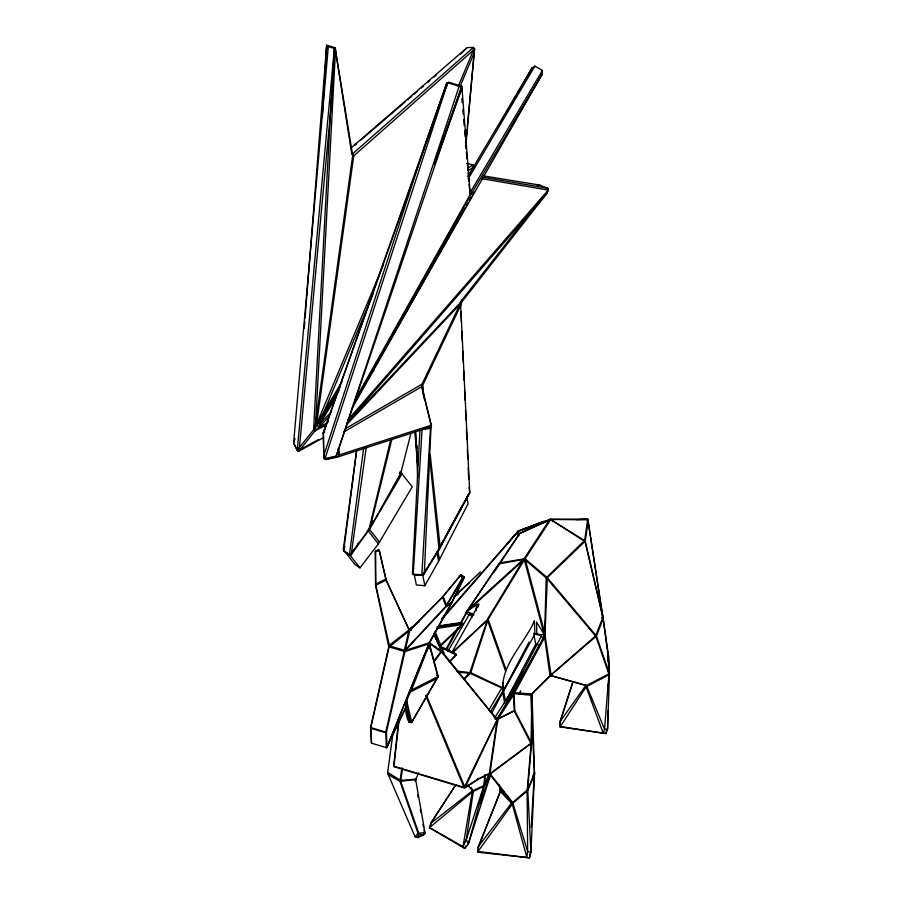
<?xml version="1.0" encoding="UTF-8"?>
<svg xmlns="http://www.w3.org/2000/svg" width="903" height="903" viewBox="0 0 903 903"><rect width="100%" height="100%" fill="white"/><g stroke="black" fill="none" stroke-linecap="round" stroke-linejoin="round"><path stroke-width="1.35" d="M323.793 458.498L323.364 432.797L446.861 82.862L449.107 82.308L460.812 85.875L459.187 86.259L447.628 82.839L323.364 432.797L323.793 458.498L325.994 459.548L337.191 457.155L429.726 427.232L431.103 425.257L421.78 386.653L422.028 384.159L460.022 304.243L546.62 193.75L548.29 190.07L547.805 188.275L539.746 185.07L483.636 175.916M406.045 707.5L386.54 747.65L371.393 743.158L370.58 727.513L388.741 646.774L375.569 585.268L375.117 551.733L376.923 550.209L379.35 550.243L386.258 580.065L409.161 629.82M572.886 681.731L559.86 721.858L560.052 726.486L603.227 733.168L604.547 729.184L586.51 685.558L550.593 675.557L532.014 693.617L531.562 743.09L527.724 789.549L530.93 852.319L529.564 857.85L478.082 852.24L478.387 846.506L500.375 791.446L499.325 784.515M442.267 618.927L517.961 531.653L550.672 519.71L584.986 541.45L603.001 617.9L608.554 655.849L609.423 674.552L607.572 729.082L606.127 733.597L560.086 726.904L559.86 721.858L585.855 685.377L550.593 675.557M607.967 661.493L608.091 655.725L602.978 617.2L587.661 519.078L550.435 519.259L519.778 533.504L495.747 569.737M607.832 710.763L607.572 729.082L604.547 729.184L608.927 674.248L595.946 636.502L547.083 578.631L525.411 560.142L523.074 559.431L498.716 563.98L465.801 612.99L519.586 533.515L551.044 519.451L588.327 519.812L585.246 541.123L602.978 617.2L602.154 618.216L603.136 618.769L596.454 636.017L550.051 675.862L544.328 635.193L544.182 636.773L514.146 691.811L497.7 718.303L495.566 718.246M608.17 686.811L608.216 683.989M608.464 667.08L608.599 657.215L607.369 656.763L608.091 655.725L609.423 674.552L586.126 686.833L560.086 726.904M606.195 730.82L606.127 733.597L603.227 733.168L585.731 685.862L609.356 673.661L596.454 636.017L547.308 577.706L525.072 558.754L499.675 562.896L493.918 572.446M429.535 648.794L429.659 644.708L438.068 675.85L437.831 677.239L411.531 722.569L408.912 721.96C403.46 711.067 405.695 700.073 411.531 690.027L429.772 643.625L429.489 642.315L451.365 602.99L464.187 576.961L461.512 575.143L460.62 575.109L442.301 597.301L408.856 631.163L389.069 647.079L370.896 727.333L371.607 743.124M478.082 852.24L478.387 846.506L511.967 802.485L489.189 773.566L478.195 778.849L464.345 787.969L394.239 766.692L393.685 765.733L398.426 722.31M542.771 196.865L460.507 301.839L469.763 492.812L439.072 549.476L424.297 573.687L422.739 574.918L414.285 574.714L412.434 573.371L419.985 429.252M318.657 439.4L297.674 450.947L297.268 450.1L313.601 429.828L330.396 113.947L334.37 48.469L335.058 47.69L328.399 45.692L293.577 443.215L297.674 450.947L299.107 451.003L323.669 437.605M388.741 646.774L404.781 651.65L429.772 643.625L429.41 645.273L437.887 676.629L411.531 722.569L408.912 721.96L405.786 707.128M326.186 60.794L326.672 45.15L327.913 46.414L334.37 48.469L297.268 450.1L293.577 443.215L294.988 438.553M529.801 853.685L529.564 857.85L477.992 851.484L513.006 803.151L527.758 790.464L534.531 774.322L532.014 693.617L530.795 694.588L534.362 772.787L531.269 827.329M322.337 116.758L326.672 45.15L305.022 318.488M485.272 775.417L484.335 786.005L468.33 844.034L464.808 848.515L429.478 827.69L430.742 823.355L455.789 784.741M304.255 328.297L304.808 321.287M471.377 787.788L472.472 790.373L463.013 846.664L464.808 848.515L465.711 845.874M484.809 774.593L483.906 785.587L466.275 839.643L463.013 846.664L429.478 827.69L472.179 792.1L484.335 786.005L489.708 773.69M465.609 148.261L474.56 48.762L473.398 47.464L467.144 47.588L351.075 147.911M465.519 146.049L466.162 139.096M466.422 136.319L467.065 129.366M467.325 126.589L474.56 48.762M398.912 721.52L393.979 766.342L465.056 787.619L478.579 779.176L490.205 773.442L531.054 743.293L531.923 694.001L550.017 675.715L595.574 635.938L602.978 617.2M472.901 166.637L473.116 164.843L466.896 163.499M356.583 450.732L343.671 550.886L350.071 555.232L351.188 554.781L369.914 528.379L400.864 472.912L410.921 433.293M363.661 447.944L349.382 554.961L351.188 554.781L366.2 447.741M356.708 449.92L343.377 549.114L343.671 550.886L350.071 555.232L353.942 549.701M387.658 772.426L400.65 780.463L415.572 779.165L424.963 832.431L424.726 833.864L423.18 835.23L417.841 837.555L415.019 836.663L388.188 774.481L387.658 772.426L392.974 733.383M327.462 422.807L318.804 427.3L315.678 422.864L335.555 49.078L330.396 113.947L299.107 451.003L314.831 430.979L316.592 424.207L353.716 155.948L351.685 153.566L335.058 47.69L352.689 155.316L315.678 422.864L313.601 429.828L314.831 430.979L325.96 425.178M436.883 627.021L462.471 623.228L462.776 624.628L440.325 646.356L440.585 644.979L462.28 624.56L462.471 623.228L460.564 622.652L439.016 625.847M401.88 767.764L399.95 781.422L418.1 833.492L423.18 835.23L424.963 832.431L418.1 833.492L415.019 836.663L417.841 837.555L418.732 833.164L400.684 781.411L402.399 769.39M500.522 789.956L500.375 791.446L512.249 804.088L526.788 857.071L527.645 851.495L527.115 791.197L531.133 743.835L514.326 711.259L513.288 693.425L509.348 699.848M449.163 661.91L455.451 655.138L455.688 653.772L441.511 646.932M510.669 127.673L541.326 75.66L541.732 73.482M534.441 621.174L534.305 621.117C524.101 644.166 500.883 664.608 502.621 691.506L490.284 711.948M388.188 774.481L399.95 781.422L415.617 779.492L415.132 781.061L415.572 779.165M406.835 704.972L386.315 747.684L385.829 731.87L409.059 629.865L410.662 630.271M471.998 170.735L472.596 168.003M497.903 721.982L497.361 719.296L511.391 694.17L541.044 636.683L541.461 635.588L536.811 634.606L536.495 621.986L544.08 634.256L524.361 559.871L550.672 519.71M429.489 642.315L387.037 746.995L429.117 643.602L451.545 603.396L464.39 577.356L460.835 574.974L442.538 597.154L409.849 630.102L386.416 732.322L387.037 746.995L386.315 747.684M473.544 615.293L469.65 613.792L448.012 651.097M390.875 438.993L368.751 530.242L367.103 530.896M391.868 439.422L369.914 528.379L368.232 529.26M426.374 695.197L465.056 787.619L497.09 720.368L513.536 694.779L544.893 636.999L547.308 577.706L585.246 541.123L550.435 519.259L518.232 531.02L441.635 618.713M534.644 67.003L534.869 66.122L542.41 70.434L542.274 74.035L353.626 404.126L413.676 297.403M423.326 395.3L422.773 385.186L461.106 304.548L462.02 300.947L461.478 299.796M476.095 610.789C474.707 607.933 480.182 600.123 478.206 606.906M467.348 611.105L460.981 623.533M531.923 694.001L514.338 692.68L514.044 692.059L514.733 710.571L531.562 743.09L490.273 773.995L489.189 773.566L490.273 773.995L512.667 802.474L527.645 851.495L530.93 852.319L534.531 774.322L533.357 774.243L534.655 772.844L532.544 776.885M542.139 71.314L542.41 70.434L470.677 191.673L471.016 194.405L353.4 404.047M560.526 720.966L572.863 682.239M324.787 431.555L323.24 433.53L325.69 425.911L328.466 421.001M490.668 774.627L468.33 844.034L466.275 839.643L473.296 791.321L468.239 785.576M608.069 657.328L608.554 655.849M313.601 429.828L316.592 424.207L319.685 422.288L373.594 292.696M344.009 431.815L421.78 386.653L431.532 426.092L430.438 428.338L422.062 429.512L413.258 574.353L421.848 574.624L424.297 573.687L431.103 425.257L339.076 454.965L337.191 457.155L336.176 456.139L461.862 86.191L459.187 86.259L336.176 456.139L325.024 458.521L323.805 455.473L425.764 142.9L446.861 82.862L447.222 85.627M480.103 803.636L490.442 773.284M429.862 827.611L431.092 824.067M502.023 687.476L470.768 672.746L456.613 671.019M501.944 687.691L488.647 710.345M433.993 164.323L461.862 86.191L470.203 194.608L355.33 399.374M436.397 159.154L461.693 89.07L461.106 86.948M314.831 430.979L318.804 427.3L320.193 423.473L336.221 396.936M518.175 536.416L517.758 531.359L543.583 521.482L547.715 521.257M522.848 655.713L502.982 691.845L534.937 634.019L534.305 621.117M323.24 433.53L325.69 425.911M478.285 847.511L500.533 790.926M376.709 550.74L377.217 550.559C383.752 549.114 370.648 553.505 377.217 550.559M406.271 705.909L406.768 704.701M502.971 691.89L492.09 712.49M534.655 772.844L527.724 789.549L512.667 802.474L500.443 790.475L499.212 785.057M518.706 535.772L518.232 531.02L543.583 521.482L540.637 523.582M330.927 412.411L320.193 423.473L316.592 424.207L383.583 264.466M458.193 86.541L473.454 50.173L473.398 47.464L352.588 153.849M460.045 86.541L474.188 52.837L473.454 50.173L353.716 155.948L351.685 153.566M418.936 621.625L408.664 629.922M489.482 773.611L483.906 785.587L473.116 790.554L467.619 785.384M513.728 692.567L513.333 693.323L514.089 693.651L531.291 695.231M426.205 569.025L422.762 575.188L414.263 574.455L416.362 584.986L424.861 585.72L438.61 561.09L468.093 503.66L466.783 497.079M415.312 780.474L418.586 772.844M551.044 519.451L549.735 519.462L524.248 558.505L487.507 619.119L469.921 672.487L463.679 678.977M410.955 630.429L409.093 629.436L418.969 621.907M426.656 650.849L429.456 644.482M440.179 646.537L440.777 645.34L435.065 631.423M412.434 573.371L414.409 574.963L422.864 575.155L440.179 547.32L430.279 455.067M448.667 650.115L449.355 648.783M518.819 694.463L520.726 690.761M529.023 642.089L500.781 695.874M533.899 634.696L535.772 644.11L505.545 701.507L503.581 690.795M439.377 547.782L443.384 540.423M444.727 537.974L453.408 522.036M454.74 519.586L469.763 492.812L469.086 487.417M445.935 649.325L457.731 627.619M459.841 623.883L467.178 611.275M446.782 649.234L458.95 627.213M371.528 523.435L372.894 520.975M452.087 652.068L478.872 604.288M351.696 409.082L465.068 208.085M466.445 205.636L467.833 203.175M469.21 200.726L471.287 197.046M472.664 194.596L474.052 192.147M498.512 126.273L500.623 122.605M501.165 121.691L503.434 117.717M504.833 115.268L506.944 111.6M507.486 110.697L532.036 67.962L534.869 66.122L468.149 178.907M341.898 381.811L316.592 424.207M320.193 423.473L319.685 422.288L340.183 386.924M523.006 671.414L511.087 692.116L513.672 692.387L543.73 637.225C546.71 632.416 540.445 636.254 537.059 633.567L535.626 634.03L536.811 634.606M541.326 75.66L542.274 74.035L471.016 194.405L470.203 194.608L469.097 184.223M353.118 550.503L369.395 529.214L402.027 473.849L399.465 473.025M359.97 567.874L349.766 554.871L344.754 551.507L354.958 564.499L359.97 567.874L378.402 543.843L412.231 486.852L402.027 473.849M467.912 176.401L532.036 67.962L530.829 70.028L533.696 67.759M495.42 716.689L509.924 693.899L511.391 694.17M319.685 422.288L339.325 389.769M469.515 174.2L473.883 166.976L473.116 164.843L467.607 168.398M326.897 48.152L328.399 45.692M524.361 559.871L488.128 619.311L470.768 672.746L464.492 679.225M422.864 575.155L424.173 572.615M425.606 570.312L427.04 568.021M428.485 565.718L429.918 563.416M431.352 561.113L439.072 549.476L429.331 454.164M497.485 718.235L501.786 711.993M455.462 785.373L430.742 823.355L472.28 790.881L473.296 791.321L472.472 790.373M344.867 546.834L343.377 549.114L344.449 551.157M357.814 544.17L359.36 541.958M469.334 614.92L465.756 612.968L468.228 609.502L524.248 558.505M437.831 677.239L436.917 678.525L410.831 691.777M467.144 47.588L460.575 54.18M433.846 662.068L441.815 651.323L433.756 633.398M433.621 661.47L441.432 650.961L433.993 634.403M509.823 540.841L517.961 531.653M502.779 548.968L504.551 546.846M507.226 543.662L517.408 532.296M347.79 420.042L548.29 190.07L481.66 178.67M347.226 422.457L546.62 193.75L548.019 190.228L547.805 188.275L482.642 177.191M364.259 383.448L369.835 377.082M362.013 387.793L365.726 383.549M519.112 534.034L519.778 533.504M450.021 661.651L456.241 654.968L455.688 653.772L440.788 646.92M347.463 422.672L462.02 300.947L460.507 301.839L460.632 304.65M346.605 424.76L460.022 304.243L461.106 304.548M356.188 398.031L359.078 394.983M318.804 427.3L329.606 416.17M371.867 372.657L373.831 370.636M499.856 562.817L499.19 563.743M513.118 693.775L512.769 694.136C509.281 695.615 509.879 691.506 512.227 692.353M453.814 597.176L480.373 571.881M452.516 652.135L488.128 619.311L506.052 669.631M452.888 652.576L486.819 620.508L487.665 620.767L505.567 671.064M456.647 595.506L458.735 593.632M455.676 594.671L469.515 582.683M354.574 145.473L356.696 143.656M360.929 139.999L405.458 101.655M407.569 99.827L411.813 96.181M413.935 94.352L417.118 91.609M421.351 87.963L423.473 86.135M427.717 82.478L429.839 80.66M434.072 77.003L436.194 75.175M532.014 693.617L530.795 694.588L531.72 695.186M389.746 740.9L390.164 740.031M477.777 604.163L473.307 607.177M404.002 651.605L446.127 606.681L462.799 578.349L461.512 575.143L460.62 575.109L462.799 578.349L464.39 577.356L464.097 576.678L462.325 578.101L445.732 606.41L405.029 650.442L388.741 645.724L409.059 629.865L410.842 630.328M471.389 608.464L472.032 608.035M443.136 596.477L446.748 605.857L451.782 602.188M469.458 609.739L470.102 609.322M468.16 610.597L467.517 611.015L525.072 558.754L544.667 632.71L551.146 675.5L550.017 675.715M468.341 170.599L473.883 166.976M386.258 580.065L375.569 585.268M442.538 597.154L446.127 606.681L451.365 602.99M345.917 428.406L422.028 384.159L423.676 393.573M385.931 579.105L375.456 584.218M411.531 690.027L437.887 676.629L438.068 675.85L436.567 675.139M534.96 634.008L533.628 633.353M416.847 837.137L424.726 833.864L423.981 829.801M458.679 623.375L460.564 622.652L460.372 623.984L458.679 623.375L438.147 626.422M536.935 186.12L539.746 185.07M399.307 473.477L400.864 472.912L400.131 471.377M449.107 82.308L447.628 82.839L325.024 458.521L325.994 459.548L332.62 457.381M408.912 629.741L409.827 630.001M429.58 642.71L404.183 650.724M497.993 718.066L464.108 787.63L425.606 695.457M488.421 774.221L489.268 773.995L497.09 720.368L496.526 718.822L441.815 651.323L429.376 642.755M455.451 655.138L456.241 654.968L441.883 648.038L444.005 653.208M466.772 611.703L473.962 614.311M436.77 628.477L462.28 624.56M426.126 427.74L429.726 427.232L430.438 428.338L421.848 574.624L422.739 574.918M601.658 617.449L602.696 617.336L588.034 519.823L587.661 519.078L576.645 519.676M477.631 779.244L478.195 778.849M588.327 519.812L587.311 519.609L587.661 519.078L584.704 540.378L546.225 577.818L544.565 636.107L543.73 637.225L541.044 636.683M511.82 803.094L513.006 803.151L511.967 802.485M494.889 719.081L497.361 719.296M457.505 671.934L470.373 673.48L501.831 688.007M489.866 773.939L497.711 719.691L496.108 718.099M502.7 692.556L504.709 703.279M585.731 685.862L586.894 686.077M495.702 718.02L494.11 716.937M585.855 685.377L586.51 685.558M535.772 644.11L538.38 644.844M409.849 630.102L409.059 629.865L386.01 580.211L379.136 550.379L375.659 550.999L375.795 585.178L389.577 646.3M441.251 647.586L446.454 649.426M469.695 191.255L470.677 191.673M429.772 643.625L441.702 652.192L496.932 719.759L514.733 710.571L498.738 718.314L497.169 718.901L495.386 717.964M409.036 720.944L410.064 722.005M393.685 765.733L394.239 766.692M503.93 689.869L502.982 682.713M469.65 613.792L472.246 617.11M369.395 529.214L379.599 542.218M368.198 530.84L378.402 543.843M513.547 692.861L514.089 693.651M433.948 633.827L436.228 638.997M471.185 788.342L472.28 790.881M434.58 632.89L438.147 641.57M388.741 645.724L389.069 647.079M406.869 701.507L411.678 721.937L410.38 722.524L406.057 704.159M469.413 173.929L469.695 175.25M437.605 550.096L439.445 559.318M436.781 551.868L438.61 561.09M422.762 575.188L424.861 585.72M417.592 794.606L418.089 797.315M420.301 809.494L420.787 812.203M422.999 824.383L423.496 827.092M338.23 448.215L339.076 454.965L338.794 449.31M423.97 396.372L424.275 399.16M417.118 445.676L417.4 448.486M415.47 431.555L415.877 435.765M415.278 430.979L417.683 461.219M460.936 87.286L461.286 91.496M461.873 98.529L462.234 102.739M462.821 109.76L463.183 113.981M463.657 119.602L464.131 125.224M464.605 130.833L465.079 136.455M465.553 142.076L466.027 147.697M466.377 151.918L466.964 158.939M467.325 163.15L467.912 170.182M468.149 172.992L468.86 181.413M414.849 431.499L417.683 465.068M416.012 437.165L417.637 477.552M460.959 311.682L461.41 321.524M461.873 331.367L462.325 341.199M462.776 351.041L463.295 362.295M463.69 370.727L464.142 380.569M464.605 390.412L465.056 400.255M465.508 410.097L465.971 419.929M466.422 429.772L466.874 439.614M467.325 449.457L467.788 459.3M468.172 467.731L468.691 478.985M468.962 493.569L438.723 549.521L468.962 493.569M386.416 732.322L385.739 732.762L370.806 728.224L370.58 727.513L386.416 732.322"/></g></svg>
